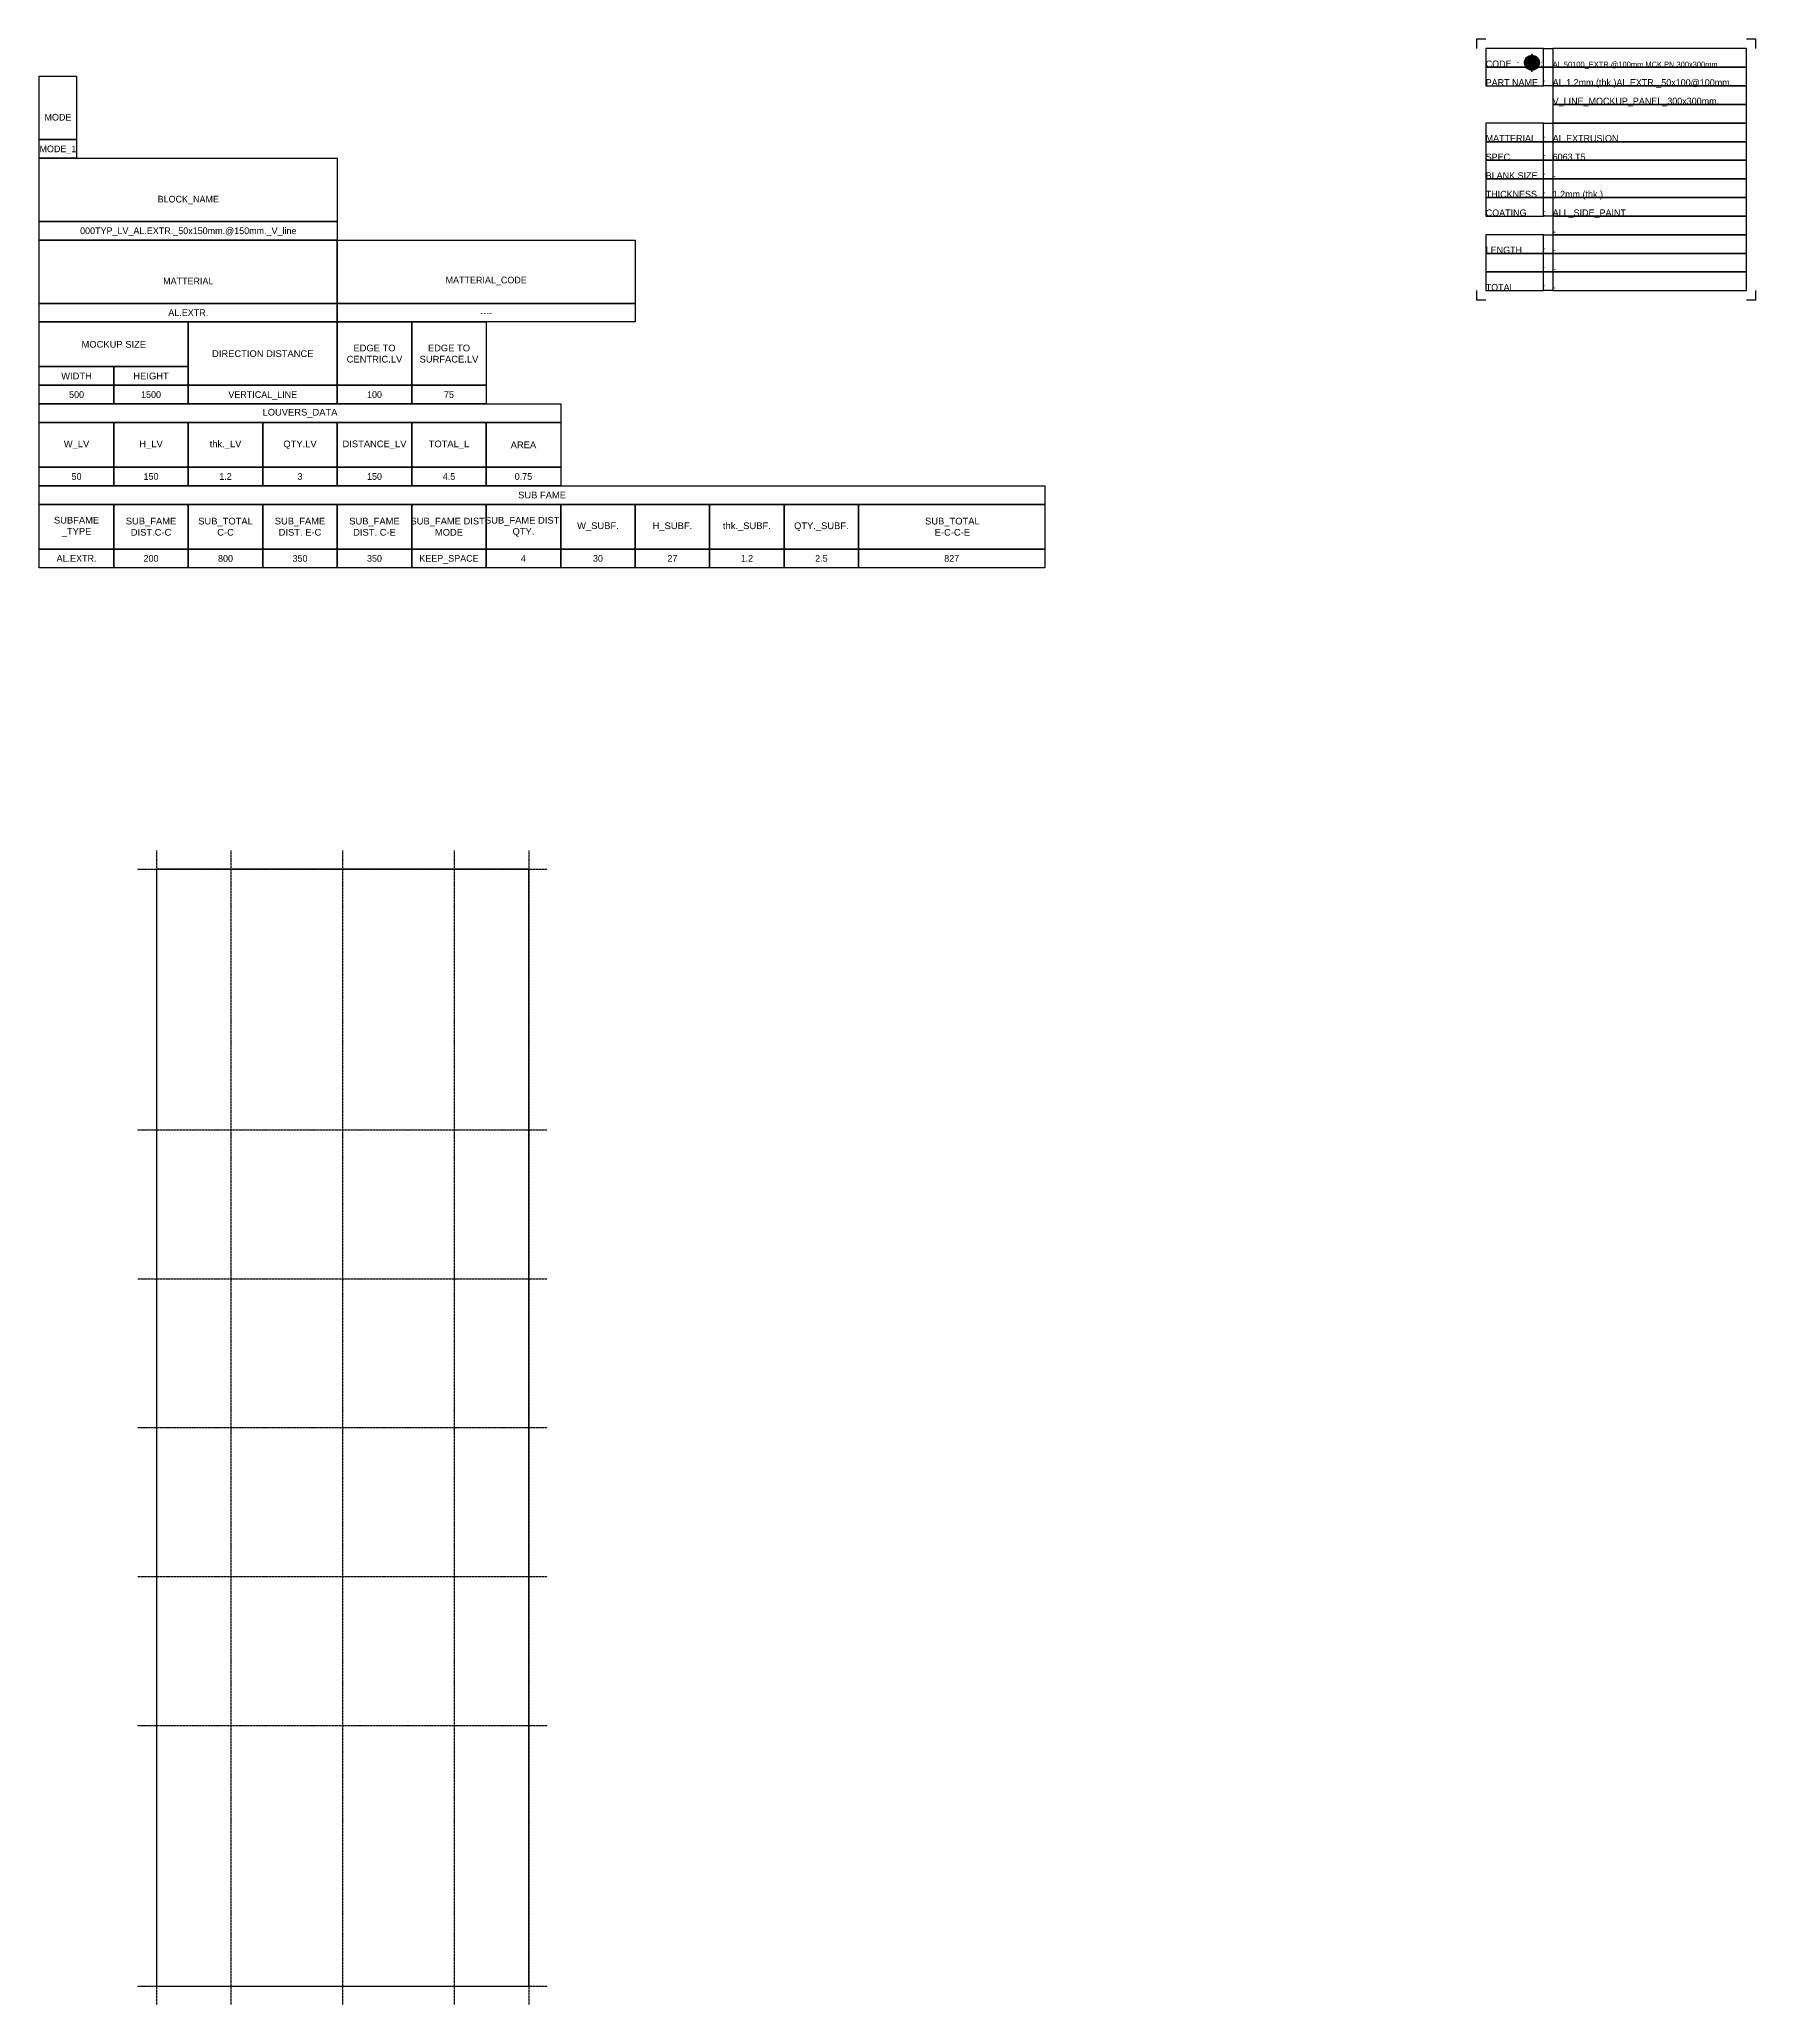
# Model space of a CAD drawing. Header units: millimetres. Extents: x -244126 to 368105, y -173968 to 259060.
# Drawn here: x -14106 to -11801, y 10240 to 12880 of the extents above; entities that cross this region are included whole.
import ezdxf
from ezdxf.enums import TextEntityAlignment as Align

# ---------------------------------------------------------------- set-up
doc = ezdxf.new("R2010")
doc.units = ezdxf.units.MM
doc.header["$MEASUREMENT"] = 0
doc.linetypes.add('BORDER2', pattern=[22.225, 6.35, -3.175, 6.35, -3.175, 0, -3.175])
doc.linetypes.add('CENTER', pattern=[2, 1.25, -0.25, 0.25, -0.25])
for name, color, linetype in [('000 - GRID', 8, 'CENTER'), ('000 - H A T C H', 8, 'Continuous'), ('000 - SYMBOL CON', 1, 'Continuous'), ('000 - T E X T', 4, 'Continuous'), ('002 - STRUCTURAL STEEL', 4, 'Continuous'), ('A04_TUBE SERIES', 7, 'Continuous')]:
    doc.layers.add(name, color=color, linetype=linetype)
doc.styles.add('BROWALLIA', font='BrowalliaUPC.ttf')
doc.styles.get("Standard").update_dxf_attribs({"font": 'arial.ttf'})
doc.styles.add('TA', font='Cordia New.ttf', dxfattribs={"height": 4.5})

# ---------------------------------------------------------------- blocks, each defined once
blk = doc.blocks.new('A$C829836ee')
for p in [(0, 3), (0, -3)]:
    blk.add_point(p)
blk = doc.blocks.new('001 - PART DATA CUSTOM 2023_REV01')
at = {"layer": '000 - H A T C H'}
h = blk.add_hatch(color=250, dxfattribs=at)
h.dxf.hatch_style = 1
edge = h.paths.add_edge_path()
edge.add_arc((12.41, -3.8), 2, 90, 270, ccw=False)
edge.add_line((12.41, -1.8), (12.42, -1.8))
edge.add_arc((12.42, -3.8), 2, -90, 90, ccw=False)
edge.add_line((12.42, -5.8), (12.41, -5.8))
at = {"layer": '000 - SYMBOL CON', "color": 2}
blk.add_lwpolyline([(12.41, -5.8, -1), (12.41, -1.8), (12.42, -1.8, -1), (12.42, -5.8)], format="xyb", close=True, dxfattribs=at)
at = {"layer": 'A04_TUBE SERIES', "color": 3}
blk.add_point((12.41, -3.8), dxfattribs=at)
at = {"layer": 'Defpoints', "color": 250}
for points in [[(0, 2.5), (-2.5, 2.5), (-2.5, 0)], [(72.5, 0), (72.5, 2.5), (70, 2.5)], [(-2.5, -65), (-2.5, -67.5), (0, -67.5)], [(70, -67.5), (72.5, -67.5), (72.5, -65)]]:
    blk.add_lwpolyline(points, dxfattribs=at)
for points in [[(0, -5), (15.49, -5), (15.49, 0), (0, 0)], [(15.49, 0), (17.99, 0), (17.99, -5), (15.49, -5)], [(17.99, -5), (70, -5), (70, 0), (17.99, 0)], [(0, -10), (15.49, -10), (15.49, -5), (0, -5)], [(15.49, -5), (17.99, -5), (17.99, -10), (15.49, -10)], [(17.99, -10), (70, -10), (70, -5), (17.99, -5)], [(17.99, -15), (70, -15), (70, -10), (17.99, -10)], [(17.99, -20), (70, -20), (70, -15), (17.99, -15)], [(0, -25), (15.49, -25), (15.49, -20), (0, -20)], [(15.49, -20), (17.99, -20), (17.99, -25), (15.49, -25)], [(17.99, -25), (70, -25), (70, -20), (17.99, -20)], [(0, -30), (15.49, -30), (15.49, -25), (0, -25)], [(15.49, -25), (17.99, -25), (17.99, -30), (15.49, -30)], [(17.99, -30), (70, -30), (70, -25), (17.99, -25)], [(0, -35), (15.49, -35), (15.49, -30), (0, -30)], [(15.49, -30), (17.99, -30), (17.99, -35), (15.49, -35)], [(17.99, -35), (70, -35), (70, -30), (17.99, -30)], [(0, -40), (15.49, -40), (15.49, -35), (0, -35)], [(15.49, -35), (17.99, -35), (17.99, -40), (15.49, -40)], [(17.99, -40), (70, -40), (70, -35), (17.99, -35)], [(0, -45), (15.49, -45), (15.49, -40), (0, -40)], [(15.49, -40), (17.99, -40), (17.99, -45), (15.49, -45)], [(17.99, -45), (70, -45), (70, -40), (17.99, -40)], [(17.99, -50), (70, -50), (70, -45), (17.99, -45)], [(0, -55), (15.49, -55), (15.49, -50), (0, -50)], [(15.49, -50), (17.99, -50), (17.99, -55), (15.49, -55)], [(17.99, -55), (70, -55), (70, -50), (17.99, -50)], [(0, -60), (15.49, -60), (15.49, -55), (0, -55)], [(15.49, -55), (17.99, -55), (17.99, -60), (15.49, -60)], [(17.99, -60), (70, -60), (70, -55), (17.99, -55)], [(0, -65), (15.49, -65), (15.49, -60), (0, -60)], [(15.49, -60), (17.99, -60), (17.99, -65), (15.49, -65)], [(17.99, -65), (70, -65), (70, -60), (17.99, -60)]]:
    blk.add_lwpolyline(points, close=True, dxfattribs=at)
at = {"xscale": 0.7454636594928784, "yscale": 0.7454636594928784, "zscale": 0.7454636594928784}
blk.add_blockref('A$C829836ee', (12.42, -3.8), dxfattribs=at)
at = {"layer": '000 - T E X T', "linetype": 'BORDER2', "style": 'TA'}
for s, height, p in [('CODE  :', 1.8, (0, -5)), (':', 1.34, (14.71, -4.69)), ('PART NAME', 1.8, (0, -10)), (':', 1.8, (15.49, -10)), ('MATTERIAL', 1.8, (0, -25)), (':', 1.8, (15.49, -25)), ('SPEC', 1.8, (0, -30)), (':', 1.8, (15.49, -30)), ('BLANK SIZE', 1.8, (0, -35)), (':', 1.8, (15.49, -35)), ('THICKNESS', 1.8, (0, -40)), (':', 1.8, (15.49, -40)), ('COATING', 1.8, (0, -45)), (':', 1.8, (15.49, -45)), ('LENGTH', 1.8, (0, -55)), (':', 1.8, (15.49, -55)), ('TOTAL', 1.8, (0, -65)), (':', 1.8, (15.49, -60)), (':', 1.8, (15.49, -65))]:
    blk.add_text(s, height=height, dxfattribs=at).set_placement(p)
at = {"layer": '000 - T E X T', "style": 'TA', "flags": 1}
blk.add_attdef('BLK_NAME', (1.99, 0.93), '', height=1.8, dxfattribs=at)
at = {"layer": '000 - T E X T', "style": 'BROWALLIA'}
blk.add_attdef('NO.CODE', text='', height=1.49, dxfattribs=at).set_placement((12.39, -3.76), align=Align.MIDDLE_CENTER)
at = {"layer": '000 - T E X T', "style": 'TA'}
for tag, p, height in [('CODE_VALUE', (17.99, -5), 1.5), ('PART_NAME_VALUE_1', (17.99, -10), 1.8), ('PART_NAME_VALUE_2', (17.99, -15), 1.8), ('PART_NAME_VALUE_3', (17.99, -20), 1.8), ('MATTERIAL_VALUE', (17.99, -25), 1.8), ('SPEC_VALUE', (17.99, -30), 1.8), ('BLANK_SIZE_VALUE', (17.99, -35), 1.8), ('THICKNESS_VALUE', (17.99, -40), 1.8), ('COLOR_VALUE', (17.99, -45), 1.8), ('COLOR_VALUE2', (17.99, -50), 1.8), ('LENGTH_VALUE', (17.99, -55), 1.8), ('TOTAL_VALUE', (17.99, -65), 1.8), ('LENGTH_VALUE_2', (17.99, -60), 1.8)]:
    blk.add_attdef(tag, p, '', height=height, dxfattribs=at)
blk = doc.blocks.new('*U560')
at = {"layer": '002 - STRUCTURAL STEEL', "color": 0, "linetype": 'ByBlock'}
blk.add_lwpolyline([(0, 5), (10, 5), (10, 0), (0, 0)], close=True, dxfattribs=at)
blk = doc.blocks.new('*U561')
at = {"layer": '002 - STRUCTURAL STEEL', "color": 0, "linetype": 'ByBlock'}
blk.add_lwpolyline([(0, 17), (10, 17), (10, 0), (0, 0)], close=True, dxfattribs=at)
blk = doc.blocks.new('*U567')
at = {"layer": '002 - STRUCTURAL STEEL', "color": 0, "linetype": 'ByBlock'}
blk.add_lwpolyline([(0, 17), (80, 17), (80, 0), (0, 0)], close=True, dxfattribs=at)
blk = doc.blocks.new('*U4911')
at = {"layer": '002 - STRUCTURAL STEEL', "color": 0, "linetype": 'ByBlock'}
blk.add_lwpolyline([(0, 5), (80, 5), (80, 0), (0, 0)], close=True, dxfattribs=at)
blk = doc.blocks.new('*U568')
at = {"layer": '002 - STRUCTURAL STEEL', "color": 0, "linetype": 'ByBlock'}
blk.add_lwpolyline([(0, 12), (40, 12), (40, 0), (0, 0)], close=True, dxfattribs=at)
blk = doc.blocks.new('*U4914')
at = {"layer": '002 - STRUCTURAL STEEL', "color": 0, "linetype": 'ByBlock'}
blk.add_lwpolyline([(0, 5), (20, 5), (20, 0), (0, 0)], close=True, dxfattribs=at)
blk = doc.blocks.new('*U3045')
at = {"layer": '002 - STRUCTURAL STEEL', "color": 0, "linetype": 'ByBlock'}
blk.add_lwpolyline([(0, 17), (40, 17), (40, 0), (0, 0)], close=True, dxfattribs=at)
blk = doc.blocks.new('*U3044')
at = {"layer": '002 - STRUCTURAL STEEL', "color": 0, "linetype": 'ByBlock'}
blk.add_lwpolyline([(0, 17), (20, 17), (20, 0), (0, 0)], close=True, dxfattribs=at)
blk = doc.blocks.new('*U562')
at = {"layer": '002 - STRUCTURAL STEEL', "color": 0, "linetype": 'ByBlock'}
blk.add_lwpolyline([(0, 12), (20, 12), (20, 0), (0, 0)], close=True, dxfattribs=at)
blk = doc.blocks.new('*U563')
at = {"layer": '002 - STRUCTURAL STEEL', "color": 0, "linetype": 'ByBlock'}
blk.add_lwpolyline([(0, 12), (20, 12), (20, 0), (0, 0)], close=True, dxfattribs=at)
blk = doc.blocks.new('*U564')
at = {"layer": '002 - STRUCTURAL STEEL', "color": 0, "linetype": 'ByBlock'}
blk.add_lwpolyline([(0, 12), (20, 12), (20, 0), (0, 0)], close=True, dxfattribs=at)
blk = doc.blocks.new('*U565')
at = {"layer": '002 - STRUCTURAL STEEL', "color": 0, "linetype": 'ByBlock'}
blk.add_lwpolyline([(0, 5), (270, 5), (270, 0), (0, 0)], close=True, dxfattribs=at)
blk = doc.blocks.new('*U566')
at = {"layer": '002 - STRUCTURAL STEEL', "color": 0, "linetype": 'ByBlock'}
blk.add_lwpolyline([(0, 12), (20, 12), (20, 0), (0, 0)], close=True, dxfattribs=at)
blk = doc.blocks.new('*U570')
at = {"layer": '002 - STRUCTURAL STEEL', "color": 0, "linetype": 'ByBlock'}
blk.add_lwpolyline([(0, 12), (20, 12), (20, 0), (0, 0)], close=True, dxfattribs=at)
blk = doc.blocks.new('*U571')
at = {"layer": '002 - STRUCTURAL STEEL', "color": 0, "linetype": 'ByBlock'}
blk.add_lwpolyline([(0, 12), (20, 12), (20, 0), (0, 0)], close=True, dxfattribs=at)
blk = doc.blocks.new('*U572')
at = {"layer": '002 - STRUCTURAL STEEL', "color": 0, "linetype": 'ByBlock'}
blk.add_lwpolyline([(0, 12), (20, 12), (20, 0), (0, 0)], close=True, dxfattribs=at)
blk = doc.blocks.new('*U573')
at = {"layer": '002 - STRUCTURAL STEEL', "color": 0, "linetype": 'ByBlock'}
blk.add_lwpolyline([(0, 12), (20, 12), (20, 0), (0, 0)], close=True, dxfattribs=at)
blk = doc.blocks.new('*U574')
at = {"layer": '002 - STRUCTURAL STEEL', "color": 0, "linetype": 'ByBlock'}
blk.add_lwpolyline([(0, 12), (20, 12), (20, 0), (0, 0)], close=True, dxfattribs=at)
blk = doc.blocks.new('*U575')
at = {"layer": '002 - STRUCTURAL STEEL', "color": 0, "linetype": 'ByBlock'}
blk.add_lwpolyline([(0, 12), (50, 12), (50, 0), (0, 0)], close=True, dxfattribs=at)
blk = doc.blocks.new('*U4913')
at = {"layer": '002 - STRUCTURAL STEEL', "color": 0, "linetype": 'ByBlock'}
blk.add_lwpolyline([(0, 5), (40, 5), (40, 0), (0, 0)], close=True, dxfattribs=at)
blk = doc.blocks.new('*U569')
at = {"layer": '002 - STRUCTURAL STEEL', "color": 0, "linetype": 'ByBlock'}
blk.add_lwpolyline([(0, 5), (50, 5), (50, 0), (0, 0)], close=True, dxfattribs=at)
blk = doc.blocks.new('*U556')
at = {"layer": '002 - STRUCTURAL STEEL', "color": 0, "linetype": 'ByBlock'}
blk.add_lwpolyline([(0, 12), (20, 12), (20, 0), (0, 0)], close=True, dxfattribs=at)
blk = doc.blocks.new('*U557')
at = {"layer": '002 - STRUCTURAL STEEL', "color": 0, "linetype": 'ByBlock'}
blk.add_lwpolyline([(0, 12), (20, 12), (20, 0), (0, 0)], close=True, dxfattribs=at)
blk = doc.blocks.new('*U558')
at = {"layer": '002 - STRUCTURAL STEEL', "color": 0, "linetype": 'ByBlock'}
blk.add_lwpolyline([(0, 12), (20, 12), (20, 0), (0, 0)], close=True, dxfattribs=at)
blk = doc.blocks.new('*U559')
at = {"layer": '002 - STRUCTURAL STEEL', "color": 0, "linetype": 'ByBlock'}
blk.add_lwpolyline([(0, 12), (20, 12), (20, 0), (0, 0)], close=True, dxfattribs=at)
blk = doc.blocks.new('*U550')
at = {"layer": '002 - STRUCTURAL STEEL', "color": 0, "linetype": 'ByBlock'}
blk.add_lwpolyline([(0, 12), (20, 12), (20, 0), (0, 0)], close=True, dxfattribs=at)
blk = doc.blocks.new('*U551')
at = {"layer": '002 - STRUCTURAL STEEL', "color": 0, "linetype": 'ByBlock'}
blk.add_lwpolyline([(0, 12), (20, 12), (20, 0), (0, 0)], close=True, dxfattribs=at)
blk = doc.blocks.new('*U552')
at = {"layer": '002 - STRUCTURAL STEEL', "color": 0, "linetype": 'ByBlock'}
blk.add_lwpolyline([(0, 12), (20, 12), (20, 0), (0, 0)], close=True, dxfattribs=at)
blk = doc.blocks.new('*U553')
at = {"layer": '002 - STRUCTURAL STEEL', "color": 0, "linetype": 'ByBlock'}
blk.add_lwpolyline([(0, 12), (20, 12), (20, 0), (0, 0)], close=True, dxfattribs=at)
blk = doc.blocks.new('*U554')
at = {"layer": '002 - STRUCTURAL STEEL', "color": 0, "linetype": 'ByBlock'}
blk.add_lwpolyline([(0, 12), (20, 12), (20, 0), (0, 0)], close=True, dxfattribs=at)
blk = doc.blocks.new('*U555')
at = {"layer": '002 - STRUCTURAL STEEL', "color": 0, "linetype": 'ByBlock'}
blk.add_lwpolyline([(0, 5), (140, 5), (140, 0), (0, 0)], close=True, dxfattribs=at)
blk = doc.blocks.new('LV_DATA_FROM_EXCEl')
at = {"color": 0}
for name, p in [('*U561', (0, 115)), ('*U560', (0, 110)), ('*U567', (0, 93)), ('*U4911', (0, 88)), ('*U567', (0, 71)), ('*U567', (80, 71)), ('*U4911', (0, 66)), ('*U4911', (80, 66)), ('*U568', (0, 54)), ('*U3045', (40, 49)), ('*U3044', (80, 49)), ('*U3044', (100, 49)), ('*U4914', (0, 49)), ('*U4914', (20, 49)), ('*U4914', (0, 44)), ('*U4914', (20, 44)), ('*U4913', (40, 44)), ('*U4914', (80, 44)), ('*U4914', (100, 44)), ('*U555', (0, 39)), ('*U556', (0, 27)), ('*U557', (20, 27)), ('*U558', (40, 27)), ('*U559', (60, 27)), ('*U550', (80, 27)), ('*U551', (100, 27)), ('*U552', (120, 27)), ('*U4914', (0, 22)), ('*U4914', (20, 22)), ('*U4914', (40, 22)), ('*U4914', (60, 22)), ('*U4914', (80, 22)), ('*U4914', (100, 22)), ('*U4914', (120, 22)), ('*U565', (0, 17)), ('*U554', (0, 5)), ('*U553', (20, 5)), ('*U562', (40, 5)), ('*U563', (60, 5)), ('*U564', (80, 5)), ('*U566', (100, 5)), ('*U570', (120, 5)), ('*U571', (140, 5)), ('*U572', (160, 5)), ('*U573', (180, 5)), ('*U574', (200, 5)), ('*U575', (220, 5)), ('*U4914', (0, 0)), ('*U4914', (20, 0)), ('*U4914', (40, 0)), ('*U4914', (60, 0)), ('*U4914', (80, 0)), ('*U4914', (100, 0)), ('*U4914', (120, 0)), ('*U4914', (140, 0)), ('*U4914', (160, 0)), ('*U4914', (180, 0)), ('*U4914', (200, 0)), ('*U569', (220, 0))]:
    blk.add_blockref(name, p, dxfattribs=at)
at = {"color": 0, "style": 'TA'}
for s, p in [('MODE', (5, 121)), ('BLOCK_NAME', (40, 99))]:
    blk.add_text(s, height=1.8, dxfattribs=at).set_placement(p, align=Align.MIDDLE_CENTER)
at = {"color": 0}
for s, p in [('MOCKUP SIZE', (20, 60)), ('DIRECTION DISTANCE', (60, 57.5)), ('WIDTH', (10, 51.5)), ('HEIGHT', (30, 51.5))]:
    blk.add_text(s, height=1.8, dxfattribs=at).set_placement(p, align=Align.MIDDLE_CENTER)
at = {"color": 0, "char_height": 1.8, "width": 13.8921, "attachment_point": 5, "style": 'TA'}
for s, insert in [('MATTERIAL', (40, 77)), ('MATTERIAL_CODE', (120, 77))]:
    blk.add_mtext(s, dxfattribs=dict(at, insert=insert))
at = {"color": 0, "char_height": 1.8, "attachment_point": 5}
for s, insert, width in [('EDGE TO CENTRIC.LV', (90, 57.5), 20), ('EDGE TO SURFACE.LV', (110, 57.5), 20), ('LOUVERS_DATA', (70, 41.5), 140), ('W_LV', (10, 33), 20), ('H_LV', (30, 33), 20), ('thk._LV', (50, 33), 20), ('QTY.LV', (70, 33), 20), ('DISTANCE_LV', (90, 33), 20), ('TOTAL_L', (110, 33), 20), ('AREA', (130, 33), 20), ('SUB FAME', (135, 19.5), 200), ('SUBFAME^J_TYPE', (10, 11), 20), ('SUB_FAME DIST.C-C', (30, 11), 20), ('SUB_TOTAL\\PC-C', (50, 11), 20), ('SUB_FAME DIST. E-C', (70, 11), 20), ('SUB_FAME DIST. C-E', (90, 11), 20), ('SUB_FAME DIST.\\PMODE', (110, 11), 20), ('SUB_FAME DIST.\\PQTY.', (130, 11), 20), ('W_SUBF.', (150, 11.01), 20), ('H_SUBF.', (170, 11), 20), ('thk._SUBF.', (190, 11), 20), ('QTY._SUBF.', (210, 11), 20), ('SUB_TOTAL\\PE-C-C-E', (245.18, 11), 49.6483)]:
    blk.add_mtext(s, dxfattribs=dict(at, insert=insert, width=width))
at = {"style": 'TA'}
for tag, p in [('MODE_VALUE', (5, 112.5)), ('BLOCK_NAME_VALUE', (40, 90.5)), ('MATTERIAL_VALUE', (40, 68.5)), ('MATTERIAL_CODE_VALUE', (120, 68.5)), ('DIRECTION DISTANCE_VALUE', (60, 46.5)), ('EDGE TO CENTRIC.LV_VALUE', (90, 46.5)), ('EDGE TO SURFACE.LV_VALUE', (110, 46.5)), ('DISTANCE_LV_VALUE', (90, 24.5)), ('TOTAL_L_VALUE', (110, 24.5)), ('AREA_VALUE', (130, 24.5)), ('SUBFAME^J_TYPE_VALUE', (10, 2.5)), ('SUB_FAME_DIST._QTY._VALUE', (130, 2.5)), ('W_SUBF._VALUE', (150, 2.5)), ('H_SUBF._VALUE', (170, 2.5)), ('THK._SUBF._VALUE', (190, 2.5)), ('QTY._SUBF._VALUE', (210, 2.5)), ('SUB_TOTAL\\PE-C-C-E_VALUE', (245, 2.5))]:
    blk.add_attdef(tag, text='', height=1.8, dxfattribs=at).set_placement(p, align=Align.MIDDLE_CENTER)
at = {"color": 3, "style": 'TA'}
for tag, p in [('WIDTH_VALUE', (10, 46.5)), ('HEIGHT_VALUE', (30, 46.5)), ('W_LV_VALUE', (10, 24.5)), ('H_LV_VALUE', (30, 24.5)), ('THK._LV_VALUE', (50, 24.5)), ('QTY.LV_VALUE', (70, 24.5)), ('SUB_FAME DIST.C-C_VALUE', (30, 2.5))]:
    blk.add_attdef(tag, text='', height=1.8, dxfattribs=at).set_placement(p, align=Align.MIDDLE_CENTER)
at = {"style": 'TA', "flags": 8}
for tag, p in [('SUB_TOTAL\\PC-C_VALUE', (50, 2.5)), ('SUB_FAME DIST. E-C_VALUE', (70, 2.5)), ('SUB_FAME DIST. C-E_VALUE', (90, 2.5)), ('SUB_FAME DIST.\\PMODE_VALUE', (110, 2.5))]:
    blk.add_attdef(tag, text='', height=1.8, dxfattribs=at).set_placement(p, align=Align.MIDDLE_CENTER)
blk = doc.blocks.new('*U576')
at = {"color": 3}
blk.add_point((0, -1500), dxfattribs=at)
at = {"layer": '000 - GRID', "color": 0, "linetype": 'ByBlock'}
blk.add_line((0, 25), (0, -1525), dxfattribs=at)
at = {"layer": '000 - GRID', "color": 0}
blk.add_point((0, 0), dxfattribs=at)
at = {"style": 'TA', "flags": 1}
blk.add_attdef('LOCATION', (6, 6), '', height=4.5, dxfattribs=at)
blk = doc.blocks.new('*U577')
at = {"color": 3}
blk.add_point((0, -500), dxfattribs=at)
at = {"layer": '000 - GRID', "color": 0, "linetype": 'ByBlock'}
blk.add_line((0, 25), (0, -525), dxfattribs=at)
at = {"layer": '000 - GRID', "color": 0}
blk.add_point((0, 0), dxfattribs=at)
at = {"style": 'TA', "flags": 1}
blk.add_attdef('LOCATION', (6, 6), '', height=4.5, dxfattribs=at)

msp = doc.modelspace()

# ---------------------------------------------------------------- linework, layer by layer
at = {"linetype": 'Continuous'}
msp.add_lwpolyline([(-13948.65517, 10265.34533), (-13448.65517, 10265.34533), (-13448.65517, 11765.34533), (-13948.65517, 11765.34533)], close=True, dxfattribs=at)

# ---------------------------------------------------------------- block references
at = {"linetype": 'Continuous', "xscale": 5, "yscale": 5, "zscale": 5}
msp.add_blockref('001 - PART DATA CUSTOM 2023_REV01', (-12163.88392, 12867.4592), dxfattribs=at).add_auto_attribs({'NO.CODE': 'NO', 'CODE_VALUE': 'AL.50100_EXTR.@100mm.MCK.PN.300x300mm.', 'PART_NAME_VALUE_1': 'AL.1.2mm.(thk.)AL.EXTR._50x100@100mm.', 'PART_NAME_VALUE_2': 'V_LINE_MOCKUP_PANEL_300x300mm.', 'MATTERIAL_VALUE': 'AL.EXTRUSION', 'SPEC_VALUE': '6063 T5', 'BLANK_SIZE_VALUE': '-', 'THICKNESS_VALUE': '1.2mm.(thk.)', 'COLOR_VALUE': 'ALL_SIDE_PAINT', 'COLOR_VALUE2': '-', 'LENGTH_VALUE': '-', 'LENGTH_VALUE_2': '-', 'TOTAL_VALUE': '-'})
at = {"layer": '000 - GRID'}
for p in [(-13948.65517, 11765.34533), (-13848.65517, 11765.34533), (-13698.65517, 11765.34533), (-13548.65517, 11765.34533), (-13448.65517, 11765.34533)]:
    msp.add_blockref('*U576', p, dxfattribs=at)
at = {"layer": '000 - GRID', "rotation": 90}
for p in [(-13948.65517, 11765.34533), (-13948.65517, 11415.34533), (-13948.65517, 11215.34533), (-13948.65517, 11015.34533), (-13948.65517, 10815.34533), (-13948.65517, 10615.34533), (-13948.65517, 10265.34533)]:
    msp.add_blockref('*U577', p, dxfattribs=at)
at = {"layer": 'A04_TUBE SERIES', "color": 3}
ref = msp.add_blockref('LV_DATA_FROM_EXCEl', (-14105.80442, 12170.30705), dxfattribs=dict(at, xscale=5, yscale=5, zscale=5))
ref.add_attrib('MODE_VALUE', 'MODE_1', dxfattribs={"layer": '0', "height": 9, "style": 'TA'}).set_placement((-14080.80442, 12732.80705), align=Align.MIDDLE_CENTER)
ref.add_attrib('BLOCK_NAME_VALUE', '000TYP_LV_AL.EXTR._50x150mm.@150mm._V_line', dxfattribs={"layer": '0', "height": 9, "style": 'TA'}).set_placement((-13905.80442, 12622.80705), align=Align.MIDDLE_CENTER)
ref.add_attrib('MATTERIAL_VALUE', 'AL.EXTR.', dxfattribs={"layer": '0', "height": 9, "style": 'TA'}).set_placement((-13905.80442, 12512.80705), align=Align.MIDDLE_CENTER)
ref.add_attrib('MATTERIAL_CODE_VALUE', '----', dxfattribs={"layer": '0', "height": 9, "style": 'TA'}).set_placement((-13505.80442, 12512.80705), align=Align.MIDDLE_CENTER)
ref.add_attrib('WIDTH_VALUE', '500', dxfattribs={"layer": '0', "color": 3, "height": 9, "style": 'TA'}).set_placement((-14055.80442, 12402.80705), align=Align.MIDDLE_CENTER)
ref.add_attrib('HEIGHT_VALUE', '1500', dxfattribs={"layer": '0', "color": 3, "height": 9, "style": 'TA'}).set_placement((-13955.80442, 12402.80705), align=Align.MIDDLE_CENTER)
ref.add_attrib('DIRECTION DISTANCE_VALUE', 'VERTICAL_LINE', dxfattribs={"layer": '0', "height": 9, "style": 'TA'}).set_placement((-13805.80442, 12402.80705), align=Align.MIDDLE_CENTER)
ref.add_attrib('EDGE TO CENTRIC.LV_VALUE', '100', dxfattribs={"layer": '0', "height": 9, "style": 'TA'}).set_placement((-13655.80442, 12402.80705), align=Align.MIDDLE_CENTER)
ref.add_attrib('EDGE TO SURFACE.LV_VALUE', '75', dxfattribs={"layer": '0', "height": 9, "style": 'TA'}).set_placement((-13555.80442, 12402.80705), align=Align.MIDDLE_CENTER)
ref.add_attrib('W_LV_VALUE', '50', dxfattribs={"layer": '0', "color": 3, "height": 9, "style": 'TA'}).set_placement((-14055.80442, 12292.80705), align=Align.MIDDLE_CENTER)
ref.add_attrib('H_LV_VALUE', '150', dxfattribs={"layer": '0', "color": 3, "height": 9, "style": 'TA'}).set_placement((-13955.80442, 12292.80705), align=Align.MIDDLE_CENTER)
ref.add_attrib('THK._LV_VALUE', '1.2', dxfattribs={"layer": '0', "color": 3, "height": 9, "style": 'TA'}).set_placement((-13855.80442, 12292.80705), align=Align.MIDDLE_CENTER)
ref.add_attrib('QTY.LV_VALUE', '3', dxfattribs={"layer": '0', "color": 3, "height": 9, "style": 'TA'}).set_placement((-13755.80442, 12292.80705), align=Align.MIDDLE_CENTER)
ref.add_attrib('DISTANCE_LV_VALUE', '150', dxfattribs={"layer": '0', "height": 9, "style": 'TA'}).set_placement((-13655.80442, 12292.80705), align=Align.MIDDLE_CENTER)
ref.add_attrib('TOTAL_L_VALUE', '4.5', dxfattribs={"layer": '0', "height": 9, "style": 'TA'}).set_placement((-13555.80442, 12292.80705), align=Align.MIDDLE_CENTER)
ref.add_attrib('AREA_VALUE', '0.75', dxfattribs={"layer": '0', "height": 9, "style": 'TA'}).set_placement((-13455.80442, 12292.80705), align=Align.MIDDLE_CENTER)
ref.add_attrib('SUBFAME^J_TYPE_VALUE', 'AL.EXTR.', dxfattribs={"layer": '0', "height": 9, "style": 'TA'}).set_placement((-14055.80442, 12182.80705), align=Align.MIDDLE_CENTER)
ref.add_attrib('SUB_FAME DIST.C-C_VALUE', '200', dxfattribs={"layer": '0', "color": 3, "height": 9, "style": 'TA'}).set_placement((-13955.80442, 12182.80705), align=Align.MIDDLE_CENTER)
ref.add_attrib('SUB_TOTAL\\PC-C_VALUE', '800', dxfattribs={"layer": '0', "height": 9, "style": 'TA'}).set_placement((-13855.80442, 12182.80705), align=Align.MIDDLE_CENTER)
ref.add_attrib('SUB_FAME DIST. E-C_VALUE', '350', dxfattribs={"layer": '0', "height": 9, "style": 'TA'}).set_placement((-13755.80442, 12182.80705), align=Align.MIDDLE_CENTER)
ref.add_attrib('SUB_FAME DIST. C-E_VALUE', '350', dxfattribs={"layer": '0', "height": 9, "style": 'TA'}).set_placement((-13655.80442, 12182.80705), align=Align.MIDDLE_CENTER)
ref.add_attrib('SUB_FAME DIST.\\PMODE_VALUE', 'KEEP_SPACE', dxfattribs={"layer": '0', "height": 9, "style": 'TA'}).set_placement((-13555.80442, 12182.80705), align=Align.MIDDLE_CENTER)
ref.add_attrib('SUB_FAME_DIST._QTY._VALUE', '4', dxfattribs={"layer": '0', "height": 9, "style": 'TA'}).set_placement((-13455.80442, 12182.80705), align=Align.MIDDLE_CENTER)
ref.add_attrib('W_SUBF._VALUE', '30', dxfattribs={"layer": '0', "height": 9, "style": 'TA'}).set_placement((-13355.80442, 12182.80705), align=Align.MIDDLE_CENTER)
ref.add_attrib('H_SUBF._VALUE', '27', dxfattribs={"layer": '0', "height": 9, "style": 'TA'}).set_placement((-13255.80442, 12182.80705), align=Align.MIDDLE_CENTER)
ref.add_attrib('THK._SUBF._VALUE', '1.2', dxfattribs={"layer": '0', "height": 9, "style": 'TA'}).set_placement((-13155.80442, 12182.80705), align=Align.MIDDLE_CENTER)
ref.add_attrib('QTY._SUBF._VALUE', '2.5', dxfattribs={"layer": '0', "height": 9, "style": 'TA'}).set_placement((-13055.80442, 12182.80705), align=Align.MIDDLE_CENTER)
ref.add_attrib('SUB_TOTAL\\PE-C-C-E_VALUE', '827', dxfattribs={"layer": '0', "height": 9, "style": 'TA'}).set_placement((-12880.80442, 12182.80705), align=Align.MIDDLE_CENTER)

doc.saveas('drawing.dxf')
